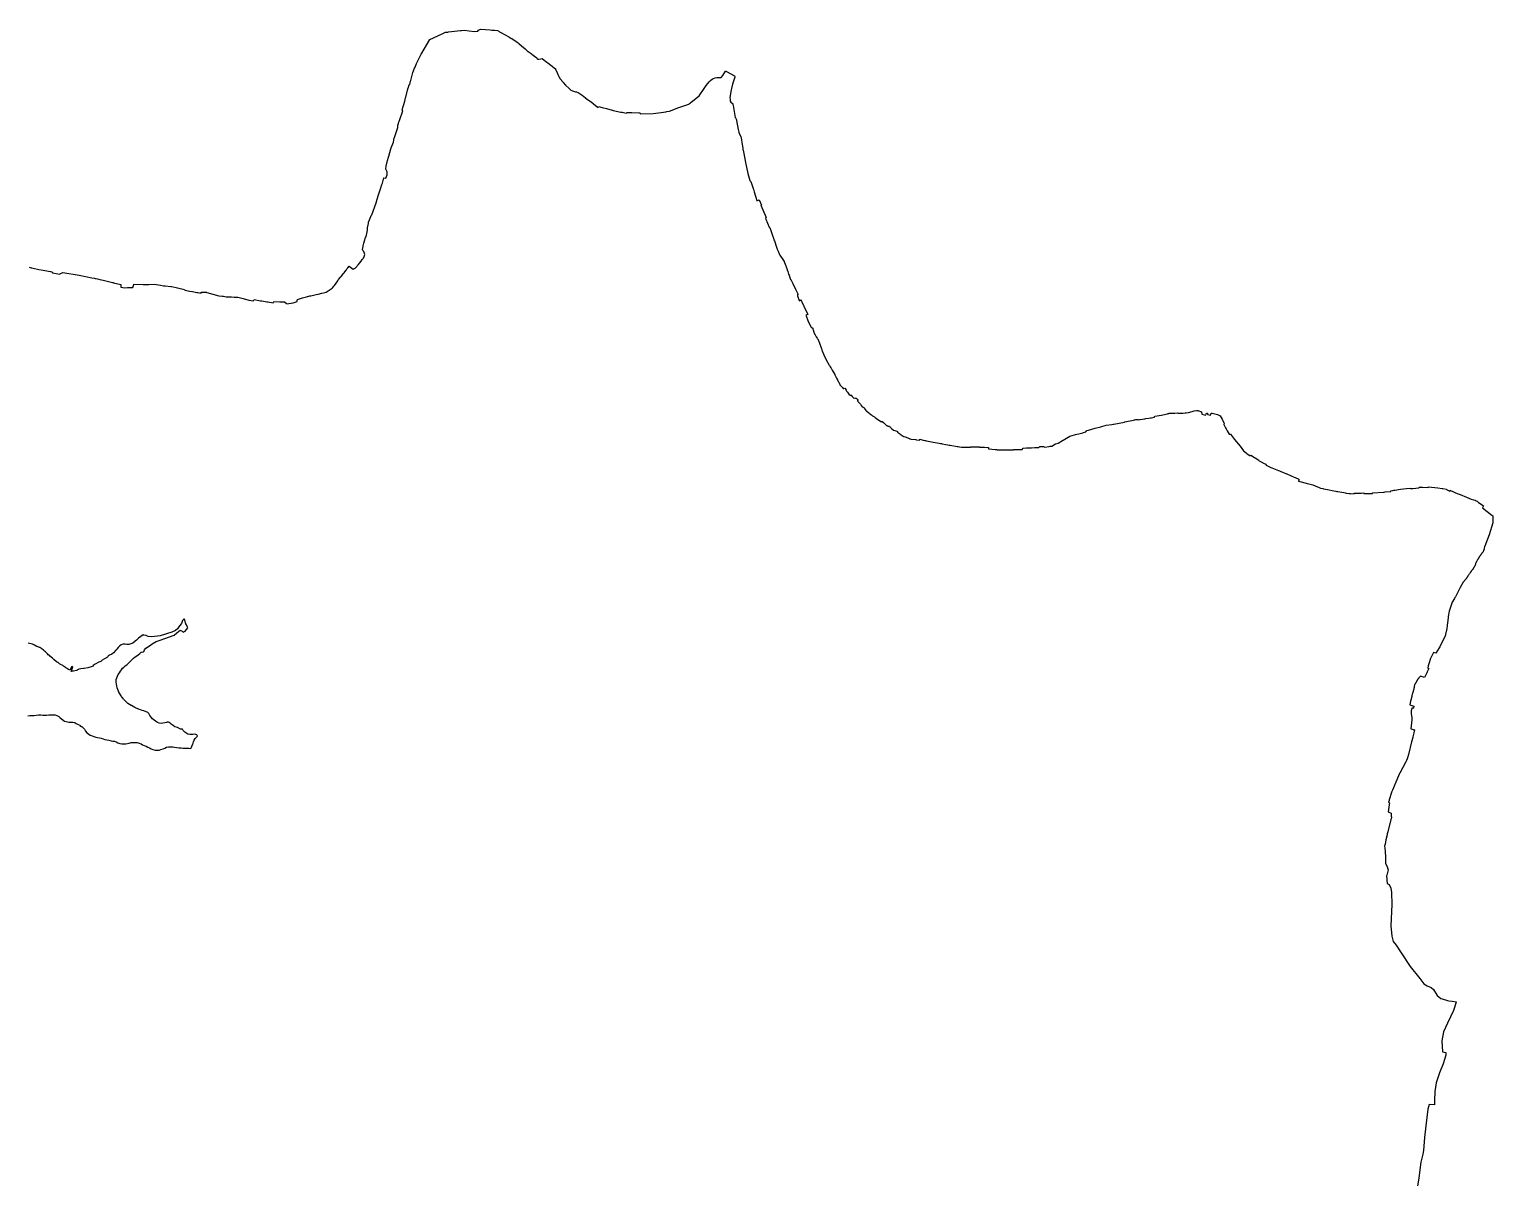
# Model space of a CAD drawing. Header units: inches. Extents: x 1341578 to 1502124, y 557203 to 748561.
# Drawn here: x 1491099 to 1499445, y 618543 to 625089 of the extents above; entities that cross this region are included whole.
import ezdxf

# ---------------------------------------------------------------- set-up
doc = ezdxf.new("R2010")
doc.units = ezdxf.units.IN
doc.header["$MEASUREMENT"] = 0
doc.layers.add('Zipcode', color=7, linetype='Continuous')

msp = doc.modelspace()

# ---------------------------------------------------------------- linework, layer by layer
at = {"layer": 'Zipcode'}
for points in [[(1491098.3, 623733.5), (1491103.7, 623731.7), (1491108.7, 623730), (1491113.2, 623728.5), (1491128.6, 623724.6), (1491129, 623724.5), (1491145.8, 623721.5), (1491153.4, 623720.1), (1491178.5, 623715.5), (1491207.4, 623710.3), (1491219.2, 623708.1), (1491226.3, 623706.8), (1491229.4, 623706.8), (1491229.4, 623706.7), (1491230.2, 623701.2), (1491230.3, 623701.2), (1491272.4, 623693.3), (1491276.8, 623697.8), (1491287.1, 623700.8), (1491290.8, 623702), (1491383.4, 623687.5), (1491455.4, 623672.8), (1491468, 623670.2), (1491468.4, 623670.1), (1491473.8, 623669), (1491487.5, 623666.2), (1491501, 623663.5), (1491520.4, 623659.5), (1491572.7, 623646.4), (1491578.9, 623644.8), (1491579.5, 623644.6), (1491621.3, 623633.3), (1491621.3, 623633.2), (1491620.6, 623622.8), (1491620.4, 623621), (1491620.1, 623618.5), (1491644.2, 623615.2), (1491658.6, 623616.2), (1491674.3, 623617.4), (1491676.7, 623617.4), (1491682.3, 623617.3), (1491690.2, 623617.2), (1491693.2, 623628.8), (1491693.9, 623631.3), (1491694.4, 623633.3), (1491694.8, 623634.9), (1491694.9, 623635.2), (1491748.8, 623634.3), (1491757.4, 623634.2), (1491780.2, 623633.8), (1491811, 623636.8), (1491847.4, 623629.5), (1491865, 623627.3), (1491873.3, 623626.3), (1491906.6, 623622.2), (1491909.1, 623623), (1491919.1, 623621.8), (1491936.9, 623617.5), (1491943.8, 623615.9), (1491983.6, 623606.3), (1491983.7, 623606.1), (1491983.8, 623606.1), (1491986.6, 623601.8), (1491986.6, 623601.8), (1492005, 623598.3), (1492011.7, 623597), (1492028.6, 623593.8), (1492054.6, 623588.8), (1492059.6, 623587.9), (1492078.2, 623584.3), (1492079.6, 623590.4), (1492103.8, 623589.8), (1492109.4, 623589.6), (1492111.2, 623589.1), (1492180, 623570.3), (1492199, 623567.8), (1492206.2, 623566.8), (1492222, 623564.7), (1492251.6, 623563.2), (1492266.9, 623562.3), (1492267.1, 623562.3), (1492273, 623562), (1492273.6, 623562), (1492281.9, 623561.5), (1492287.6, 623561.3), (1492318.3, 623554), (1492351.6, 623545.5), (1492377.8, 623540.4), (1492381.9, 623548.7), (1492418, 623541.7), (1492424.6, 623540.4), (1492453.5, 623536.1), (1492459.3, 623535.2), (1492490.4, 623530.5), (1492493.6, 623537.7), (1492526.9, 623536.3), (1492546.3, 623535.2), (1492553.5, 623534.8), (1492553.7, 623534.7), (1492556.2, 623532.9), (1492564.2, 623527.3), (1492567.8, 623524.8), (1492603.9, 623528.8), (1492608.5, 623530.7), (1492626.1, 623537.8), (1492626.1, 623537.9), (1492626.2, 623544.4), (1492627.9, 623548.6), (1492644.8, 623554.2), (1492657.1, 623558.2), (1492680, 623564.6), (1492680.1, 623564.6), (1492699.5, 623568.9), (1492704, 623569.9), (1492712.6, 623571.8), (1492735.1, 623576.3), (1492745.7, 623578.3), (1492767.6, 623584.2), (1492776.3, 623586.8), (1492791.5, 623591.4), (1492809.1, 623601.4), (1492810.2, 623602.1), (1492814.4, 623605.2), (1492825.9, 623613.8), (1492828.9, 623616.9), (1492829, 623617), (1492835.5, 623623.8), (1492838.9, 623627.9), (1492849.4, 623641.7), (1492858.6, 623654.8), (1492862.2, 623661.9), (1492873.8, 623675.8), (1492874.4, 623676.3), (1492877.8, 623680.5), (1492891.4, 623697.8), (1492894.4, 623701.6), (1492903.6, 623713.1), (1492907.5, 623718.7), (1492910.3, 623722.7), (1492916.2, 623730.1), (1492923.3, 623739.2), (1492923.6, 623739.5), (1492946.3, 623721.4), (1492957.1, 623727.8), (1492968.1, 623739.4), (1492970.5, 623741.8), (1492974.6, 623746.7), (1492983.8, 623757.5), (1492990.7, 623766.4), (1492997.5, 623776.1), (1493004, 623785.3), (1493007.9, 623794.6), (1493011.4, 623805), (1493010.4, 623811.6), (1493005.7, 623821.9), (1493001.8, 623828.1), (1492999.6, 623834.2), (1493002.2, 623850.9), (1493003.5, 623855.3), (1493007, 623869.6), (1493011, 623882.9), (1493017, 623901.8), (1493019.2, 623908), (1493020.4, 623911.1), (1493021.8, 623916.1), (1493026.6, 623943.8), (1493028.1, 623957.4), (1493032.5, 623982.4), (1493033.6, 623988.5), (1493033.9, 623990.5), (1493038.4, 624002.3), (1493046, 624022.4), (1493046.1, 624022.6), (1493048.1, 624026.9), (1493051.6, 624031), (1493076.6, 624100.1), (1493083, 624120.5), (1493084.6, 624125.5), (1493089.2, 624139.7), (1493104.4, 624185.6), (1493110.2, 624204.7), (1493112.2, 624211.5), (1493121.6, 624242.6), (1493131.9, 624240.2), (1493139.1, 624259.8), (1493140.2, 624270.2), (1493139.7, 624275.8), (1493138.4, 624281.2), (1493132.7, 624291.5), (1493131.9, 624295), (1493132.2, 624298), (1493133.6, 624304.2), (1493134.7, 624309), (1493142.2, 624341.1), (1493147.3, 624360.3), (1493148.7, 624365.6), (1493159.8, 624407.9), (1493160.1, 624408.5), (1493162.1, 624413.3), (1493162.3, 624413.9), (1493175.6, 624446.3), (1493177.4, 624456.1), (1493178.6, 624462.6), (1493183.1, 624477.7), (1493199.9, 624528.6), (1493200.6, 624541.2), (1493200.7, 624542.8), (1493203.6, 624551.4), (1493204.8, 624555.1), (1493206.3, 624559.6), (1493211.4, 624574.7), (1493228.6, 624623.7), (1493226.6, 624626), (1493225, 624627.9), (1493225.7, 624630.3), (1493231.2, 624649.2), (1493232.9, 624654.8), (1493239.9, 624678.4), (1493244.8, 624697.9), (1493246.1, 624703), (1493256.3, 624742.9), (1493257.7, 624748.3), (1493258.4, 624751), (1493258.8, 624752.6), (1493265.3, 624772.5), (1493268.6, 624774.6), (1493273.6, 624793.2), (1493274.5, 624796.5), (1493286.9, 624842.5), (1493296.3, 624868), (1493298.5, 624873.8), (1493306.3, 624894.9), (1493330.4, 624939.7), (1493334.5, 624946.7), (1493337.9, 624952.7), (1493364.6, 624998.7), (1493383.1, 625031.3), (1493453.1, 625063.4), (1493471.5, 625072), (1493485, 625073.5), (1493490.3, 625074.1), (1493557.3, 625081.5), (1493557.6, 625081.6), (1493563.3, 625082.1), (1493578.4, 625083.4), (1493635.7, 625076), (1493656.1, 625079), (1493661.1, 625083.4), (1493667.4, 625088.2), (1493673.3, 625089), (1493727.2, 625085.2), (1493736, 625084.1), (1493751.1, 625084.4), (1493768.5, 625081.9), (1493772.2, 625079.8), (1493775.6, 625077.8), (1493780.8, 625074.8), (1493791.9, 625068.4), (1493834.5, 625046.3), (1493845.5, 625039), (1493850.6, 625035.7), (1493881.4, 625015.4), (1493886.5, 625010.9), (1493890.5, 625007.4), (1493904.9, 624994.9), (1493925.9, 624977.5), (1493929, 624974.9), (1493938.6, 624966.9), (1493960.5, 624950.5), (1493964.7, 624947.4), (1493979.5, 624936.3), (1493993, 624926.4), (1493995.4, 624921.3), (1493999.3, 624918.9), (1494004.6, 624918.2), (1494015.1, 624921.5), (1494022.8, 624921.9), (1494026, 624920.7), (1494050, 624901.7), (1494055.7, 624897.1), (1494072.2, 624884), (1494079.9, 624877.9), (1494084.5, 624874.3), (1494099.1, 624862.7), (1494099.9, 624860.9), (1494111.2, 624836.9), (1494113.6, 624831.8), (1494118.8, 624820.8), (1494126.6, 624806.3), (1494140.9, 624789.9), (1494144.2, 624786.1), (1494157.5, 624770.8), (1494178.4, 624751), (1494187.9, 624742), (1494196.4, 624738), (1494213.5, 624733.2), (1494219.4, 624731.6), (1494229.9, 624728.6), (1494246.1, 624716.7), (1494251, 624712.7), (1494269.9, 624697.7), (1494270.7, 624697.1), (1494303.2, 624675.1), (1494327.9, 624654.3), (1494343.1, 624643.8), (1494344.2, 624648.4), (1494366.1, 624643.6), (1494372.5, 624642.1), (1494390.1, 624638.3), (1494423.3, 624627.8), (1494424.3, 624627.6), (1494429.4, 624626.5), (1494472, 624617.3), (1494476.7, 624616.3), (1494479.3, 624615.7), (1494502.5, 624611.4), (1494504.8, 624612.3), (1494507.9, 624615), (1494511.3, 624615), (1494527.4, 624614.5), (1494534.4, 624614.2), (1494575.5, 624612.8), (1494579.1, 624612.4), (1494579.2, 624612.3), (1494581.9, 624610.7), (1494582.5, 624609.7), (1494583.5, 624608.1), (1494586.7, 624606.5), (1494656.9, 624609.8), (1494703.2, 624614.5), (1494728.7, 624619.2), (1494734.6, 624620.3), (1494749.8, 624623.1), (1494803.3, 624644.1), (1494859.2, 624662.8), (1494864.5, 624665.3), (1494869.5, 624670.3), (1494873.3, 624673.3), (1494919.4, 624709.8), (1494947.3, 624751), (1494958.7, 624767.7), (1494976.8, 624789.9), (1494984.1, 624796.8), (1494994.3, 624806.1), (1495000.4, 624808.9), (1495009.6, 624811.8), (1495018.9, 624813.5), (1495019, 624813.5), (1495022.9, 624813.5), (1495044.2, 624813.3), (1495054.5, 624825.6), (1495069.2, 624849.7), (1495073.6, 624849.4), (1495075.6, 624848.3), (1495120.1, 624824.3), (1495122.1, 624820.6), (1495122.5, 624815.5), (1495108.8, 624777.1), (1495102.8, 624751), (1495101, 624743.2), (1495101, 624743.1), (1495098, 624722.9), (1495094.5, 624698.7), (1495095.3, 624690.9), (1495096.4, 624678.9), (1495101.2, 624670.5), (1495107.6, 624667.2), (1495111.1, 624663.1), (1495112.3, 624655.5), (1495123.4, 624586.9), (1495125.9, 624584.1), (1495127.7, 624581.8), (1495129.6, 624578.6), (1495132.7, 624569.6), (1495141.6, 624517.9), (1495145.4, 624502.4), (1495149.9, 624491.8), (1495155.8, 624477.5), (1495160, 624459), (1495162.1, 624444.3), (1495167.7, 624410.8), (1495168.8, 624404), (1495169.6, 624399.1), (1495181.2, 624341.7), (1495181.5, 624340.1), (1495183.5, 624329.8), (1495195.8, 624267.7), (1495208.3, 624226.6), (1495211, 624222.4), (1495213, 624222.2), (1495226.9, 624181.4), (1495228.3, 624177.4), (1495233.4, 624162), (1495248, 624113.4), (1495248.5, 624111.5), (1495260.8, 624117.6), (1495261, 624117.7), (1495274.7, 624087.2), (1495272.9, 624086.4), (1495271.5, 624085.8), (1495282.8, 624059.3), (1495301.6, 624015.3), (1495301.6, 624015.3), (1495298.5, 624013.9), (1495297.8, 624013.6), (1495297.3, 624013.4), (1495300.1, 624006.2), (1495317.8, 623960.5), (1495317.9, 623960.1), (1495318, 623960.1), (1495318.1, 623960), (1495322.4, 623959.4), (1495339.8, 623907.9), (1495340.6, 623904.9), (1495342.4, 623898.9), (1495345.5, 623889.3), (1495347.9, 623882.3), (1495359.4, 623847.2), (1495364.2, 623836.2), (1495366, 623832), (1495369.5, 623823.7), (1495375.8, 623809.1), (1495379.2, 623801.3), (1495395.9, 623777.7), (1495396, 623777.6), (1495402.9, 623764.8), (1495403.6, 623763.6), (1495405.4, 623760.2), (1495412.9, 623740.3), (1495414.5, 623736), (1495415, 623734.7), (1495420.7, 623719.2), (1495421.6, 623716.9), (1495425, 623707.9), (1495426.7, 623701.3), (1495428.9, 623693.4), (1495431.5, 623686.5), (1495436.3, 623674.1), (1495440.6, 623663.3), (1495441.8, 623663.3), (1495452.6, 623640.8), (1495468.9, 623607.7), (1495483.9, 623577.5), (1495482.2, 623577), (1495481.6, 623576.8), (1495479, 623576), (1495479.4, 623572.7), (1495479.9, 623571.1), (1495480.6, 623569.1), (1495489.6, 623542.6), (1495489.9, 623541.7), (1495494.5, 623544.7), (1495497.8, 623546.9), (1495502.6, 623538.6), (1495512.4, 623518.9), (1495513.5, 623516.6), (1495515.9, 623511.4), (1495537.3, 623466.8), (1495538.6, 623464.1), (1495527.2, 623460.3), (1495528.7, 623456.3), (1495539.3, 623428.4), (1495550.7, 623403.5), (1495558.1, 623390.1), (1495560.6, 623387.7), (1495563.2, 623387.9), (1495564.2, 623387.3), (1495565.5, 623386.3), (1495566.3, 623385.5), (1495566.4, 623385.4), (1495567.8, 623380), (1495568.9, 623375.7), (1495572.3, 623363.3), (1495573.8, 623359.8), (1495579.7, 623346.4), (1495586.9, 623336.1), (1495592.5, 623327.8), (1495594.8, 623324.3), (1495597.2, 623320.7), (1495598.3, 623318.7), (1495600.3, 623314.8), (1495604.4, 623300.3), (1495614.1, 623272.9), (1495615.9, 623268.5), (1495619.1, 623260.7), (1495621.1, 623255.8), (1495630.3, 623233.7), (1495643.8, 623205.3), (1495661.3, 623175), (1495662.4, 623173.1), (1495666.7, 623165.8), (1495670.5, 623159.4), (1495670.6, 623159.3), (1495670.6, 623159.2), (1495670.8, 623158.9), (1495671.7, 623157.4), (1495677.9, 623146.1), (1495692.8, 623120.8), (1495693.1, 623120.3), (1495693.2, 623119.9), (1495701.3, 623100.2), (1495707.2, 623090.3), (1495712.6, 623081.3), (1495714.9, 623076.9), (1495721.8, 623063.5), (1495722, 623063), (1495735.7, 623047.2), (1495736.5, 623046.2), (1495739.9, 623042.3), (1495740, 623042.3), (1495740.1, 623042.3), (1495741.2, 623042.2), (1495742.2, 623042.1), (1495743.2, 623042), (1495744.9, 623042.3), (1495749.5, 623043), (1495752.9, 623040.9), (1495752.9, 623037.3), (1495756.5, 623031.3), (1495759.4, 623026.5), (1495760.4, 623024.8), (1495762.6, 623021.6), (1495764.1, 623019.8), (1495769.1, 623014.3), (1495773.2, 623009.9), (1495781.4, 623001), (1495782.9, 623002.3), (1495783.6, 623003), (1495785.3, 623004.7), (1495785.6, 623005), (1495786.1, 623004.2), (1495792.5, 622995.1), (1495796.4, 622990.7), (1495797.3, 622989.8), (1495802.5, 622984.5), (1495805.8, 622987.9), (1495811.2, 622987), (1495813.1, 622986.8), (1495814.2, 622985.5), (1495816, 622983.5), (1495819.2, 622980), (1495823.4, 622975.4), (1495822.5, 622969.6), (1495826.4, 622965.2), (1495838.8, 622951.7), (1495842.4, 622945), (1495842.8, 622944.2), (1495849.2, 622936.9), (1495849.9, 622936.8), (1495853.7, 622935.8), (1495858.2, 622933.1), (1495860.8, 622929.4), (1495866, 622922), (1495866.1, 622921.7), (1495869.2, 622916.3), (1495872.2, 622914.6), (1495876.1, 622912.5), (1495886.2, 622902.7), (1495893, 622897.9), (1495902.6, 622890.7), (1495903.3, 622890.2), (1495908.4, 622886.3), (1495912.1, 622883.5), (1495912.2, 622883.4), (1495912.2, 622883.4), (1495918.1, 622879.5), (1495923.5, 622875.5), (1495930.5, 622870.7), (1495932.5, 622869.2), (1495958.5, 622851.8), (1495960, 622853.3), (1495961.3, 622854.6), (1495972.8, 622845.6), (1495974.1, 622844.1), (1495980.7, 622836.6), (1495986.9, 622831.2), (1495988.7, 622829.7), (1495990.4, 622828.3), (1495991.2, 622828.1), (1495993.5, 622827.8), (1495997.6, 622827.1), (1496003.9, 622826.8), (1496007.3, 622823.5), (1496015.1, 622814), (1496018.6, 622811.1), (1496024.7, 622806), (1496026.1, 622804.8), (1496034.3, 622802.4), (1496046, 622798.8), (1496048.1, 622796.5), (1496051.6, 622790.8), (1496051.7, 622790.6), (1496053.2, 622789.6), (1496053.6, 622789.4), (1496061.6, 622784.3), (1496065.8, 622781.4), (1496082.8, 622769.4), (1496083.7, 622768.8), (1496083.9, 622768.7), (1496093.3, 622765.8), (1496100.2, 622763.2), (1496112.2, 622758.7), (1496117.3, 622756.9), (1496120, 622755.8), (1496121.2, 622755.4), (1496128.2, 622753.4), (1496153.1, 622750), (1496158.1, 622749.3), (1496158.4, 622749.3), (1496174.5, 622746.7), (1496175.7, 622746.9), (1496176.4, 622748.6), (1496177.4, 622751.2), (1496177.7, 622752), (1496196.2, 622747.7), (1496206.2, 622745.3), (1496209.4, 622744.6), (1496212.7, 622743.8), (1496225.1, 622741), (1496234.7, 622738.8), (1496243.2, 622737.7), (1496254.3, 622735.9), (1496288.3, 622729.6), (1496294.9, 622728.4), (1496300.5, 622727.4), (1496304.1, 622726.8), (1496325.4, 622722.9), (1496326.2, 622721.6), (1496336.5, 622719.5), (1496345.5, 622718.3), (1496351.2, 622717.5), (1496359.7, 622716.4), (1496380.5, 622713.2), (1496390, 622711.4), (1496396.3, 622710.2), (1496403.7, 622708.8), (1496415.5, 622707.3), (1496416.2, 622707.4), (1496425.5, 622707.4), (1496439.6, 622707.5), (1496442.8, 622707.5), (1496443.1, 622707.5), (1496446.4, 622707.3), (1496448.5, 622707.2), (1496448.8, 622707.2), (1496454.7, 622706.9), (1496465, 622707.1), (1496465.7, 622707.3), (1496466.6, 622708.3), (1496491.4, 622708.2), (1496496.4, 622708.2), (1496516.3, 622708.2), (1496517.2, 622706.7), (1496540.1, 622706.6), (1496545.8, 622706.5), (1496564.7, 622705.7), (1496565.9, 622705.7), (1496568.7, 622705.5), (1496568.7, 622705.5), (1496568.7, 622705.5), (1496568.6, 622697), (1496606.5, 622693.7), (1496611.1, 622693.3), (1496614.6, 622693), (1496617.7, 622692.6), (1496624.1, 622691.8), (1496627.2, 622691.7), (1496645.6, 622691.4), (1496651.9, 622691.3), (1496656.5, 622691.2), (1496657.8, 622691.2), (1496664, 622691), (1496711.2, 622691.2), (1496712.3, 622693.7), (1496761.4, 622693.7), (1496767.2, 622702.2), (1496786.4, 622702.3), (1496791.5, 622702.4), (1496813.5, 622702.6), (1496832.7, 622704.4), (1496834, 622704.6), (1496854.2, 622705.7), (1496856.8, 622705.9), (1496862.4, 622710.7), (1496883.3, 622710.7), (1496890.5, 622706.7), (1496914.1, 622710.8), (1496920, 622711.9), (1496929.5, 622713.5), (1496952, 622725.3), (1496966.5, 622729.9), (1496990.4, 622744.1), (1496995.2, 622747), (1496995.7, 622747.3), (1497032.7, 622770.1), (1497059.9, 622777.1), (1497066, 622778.6), (1497072.3, 622780.3), (1497084.8, 622783.1), (1497106.1, 622789.4), (1497110.1, 622790.6), (1497124.6, 622794.9), (1497129.4, 622801.9), (1497139, 622804.6), (1497177.9, 622815.3), (1497209.6, 622823.2), (1497214.5, 622824.4), (1497215.8, 622824.8), (1497240.4, 622832.3), (1497272.2, 622836.4), (1497279.2, 622837.3), (1497283.8, 622837.9), (1497344.4, 622848.8), (1497346.1, 622851.2), (1497395.3, 622860), (1497401, 622862.1), (1497401.3, 622862.2), (1497403.4, 622862.9), (1497409.8, 622864.1), (1497418.2, 622865.6), (1497418.6, 622865.7), (1497418.6, 622865.6), (1497419.6, 622865), (1497423.2, 622862.8), (1497429.9, 622864.5), (1497433.3, 622865.4), (1497434.2, 622865.5), (1497434.6, 622865.6), (1497460, 622868.7), (1497466.4, 622869.8), (1497483.1, 622872.5), (1497493.7, 622874), (1497498.4, 622874.7), (1497506.5, 622875.9), (1497515.8, 622877.2), (1497516.4, 622881.4), (1497516.6, 622882.6), (1497516.7, 622882.6), (1497517.5, 622882.8), (1497555.4, 622890), (1497579.7, 622895.5), (1497580.7, 622895.7), (1497589.5, 622897.7), (1497593.2, 622898.6), (1497593.6, 622898.7), (1497598.2, 622899.8), (1497600.2, 622900.2), (1497605.1, 622901.3), (1497613.4, 622901.4), (1497614.4, 622901.4), (1497631.8, 622901.7), (1497644.3, 622901.8), (1497645.3, 622901.8), (1497650.5, 622901.6), (1497677, 622900.7), (1497690.4, 622901.9), (1497696.5, 622902.4), (1497710.4, 622903.7), (1497730.4, 622910.3), (1497735.5, 622912), (1497741.3, 622914), (1497755.7, 622916.4), (1497755.8, 622916.4), (1497756, 622916.4), (1497763.4, 622915.1), (1497763.4, 622915.1), (1497766.5, 622914.6), (1497767.8, 622914.4), (1497769, 622914), (1497777.4, 622910.8), (1497783.8, 622908.7), (1497783.9, 622908.6), (1497783.9, 622908.5), (1497784.9, 622895.5), (1497809.4, 622889.9), (1497810.9, 622897.2), (1497811.6, 622900.3), (1497817.6, 622899.9), (1497818.9, 622895.8), (1497819.8, 622893.2), (1497834.8, 622890.2), (1497836.4, 622895.1), (1497838.4, 622901.3), (1497839.3, 622901.1), (1497844.1, 622900.1), (1497875.3, 622893), (1497891.1, 622884.9), (1497900.8, 622866.1), (1497903.7, 622860.3), (1497912.6, 622842.9), (1497910.5, 622836), (1497910.4, 622835.5), (1497921.4, 622816.3), (1497924.2, 622811.5), (1497930.4, 622800.6), (1497942.3, 622780.6), (1497944, 622780.8), (1497948.3, 622781.3), (1497971.2, 622751.5), (1498004.2, 622712.8), (1498022.7, 622685.2), (1498037.8, 622674.8), (1498043, 622671.2), (1498061.4, 622658.4), (1498064.6, 622662.1), (1498086.6, 622648.2), (1498090.1, 622646), (1498111.5, 622632.4), (1498111.7, 622629.2), (1498128.4, 622620.8), (1498131.9, 622619), (1498133, 622618.5), (1498138.2, 622615.9), (1498151.5, 622609.2), (1498153.3, 622604.2), (1498155.9, 622602.9), (1498176.1, 622593.2), (1498178.9, 622591.9), (1498185.8, 622588.5), (1498194.4, 622585.1), (1498223.8, 622573.3), (1498227.8, 622571.7), (1498233.2, 622569.5), (1498267.7, 622555.9), (1498271.3, 622554.5), (1498273.8, 622553.4), (1498291.7, 622545.9), (1498291.7, 622545.9), (1498295.3, 622544.4), (1498312.7, 622536.1), (1498317.2, 622534), (1498338.8, 622523.7), (1498338.1, 622517.4), (1498337.9, 622515.4), (1498337.8, 622513.7), (1498343.7, 622512.1), (1498381.4, 622501.7), (1498386.1, 622500.4), (1498387.5, 622500), (1498418, 622491.4), (1498432.6, 622487.4), (1498455.7, 622477.1), (1498462.3, 622474.2), (1498475.3, 622471.2), (1498479.9, 622470.2), (1498501.8, 622465.1), (1498538.4, 622457.7), (1498549.6, 622455.8), (1498554.7, 622454.9), (1498562.2, 622453.6), (1498606.7, 622447.1), (1498607.5, 622444), (1498626.3, 622442.6), (1498632.8, 622442.1), (1498653.9, 622440.6), (1498654.6, 622444.7), (1498691.2, 622445.5), (1498696.8, 622445.7), (1498709.4, 622446), (1498709.4, 622443.2), (1498751.6, 622443.5), (1498756.4, 622443.5), (1498758.7, 622443.5), (1498758.9, 622446.6), (1498821.1, 622450.9), (1498825.9, 622451.3), (1498830.9, 622451.6), (1498863.5, 622454.2), (1498863.8, 622457.5), (1498864, 622458.7), (1498874.1, 622460.2), (1498880.1, 622461.1), (1498885.6, 622461.9), (1498918.6, 622466.7), (1498952.3, 622470.6), (1498975, 622473.1), (1498975.6, 622470.6), (1498982.9, 622471.1), (1498988.8, 622471.6), (1499024.1, 622474.4), (1499025.4, 622479.2), (1499041.2, 622478.6), (1499044.9, 622478.5), (1499078.6, 622477.2), (1499078.9, 622480.1), (1499132.2, 622476), (1499156.1, 622471.8), (1499159.8, 622471.2), (1499181.1, 622467.5), (1499181.2, 622464.8), (1499199.6, 622457.1), (1499201.6, 622462.5), (1499208.3, 622458.8), (1499212.6, 622456.4), (1499231.4, 622446), (1499247.8, 622440.3), (1499252.4, 622438.7), (1499258.6, 622436.5), (1499295.1, 622422.5), (1499321.8, 622410.9), (1499334.2, 622407.4), (1499343.3, 622405.1), (1499344.8, 622404.2), (1499350, 622401.5), (1499355.8, 622398.4), (1499364, 622392.5), (1499372.1, 622386.7), (1499372.7, 622386.3), (1499386.8, 622376.3), (1499392.3, 622372.5), (1499390.2, 622368.6), (1499386.8, 622361.9), (1499439.5, 622319.5), (1499444.6, 622315.3), (1499444.5, 622282.1), (1499444.5, 622275.4), (1499423.5, 622207.3), (1499404.6, 622157.6), (1499402.8, 622152.8), (1499397.4, 622138.5), (1499396.6, 622131.1), (1499395.9, 622127.2), (1499395.2, 622125.4), (1499394.8, 622124.2), (1499394.4, 622123.1), (1499393.9, 622121.5), (1499393.2, 622119.6), (1499392.5, 622117.7), (1499392.1, 622115.7), (1499390.9, 622113.1), (1499390.5, 622112.5), (1499390.1, 622111.6), (1499389.2, 622110.3), (1499387.5, 622108.3), (1499387.5, 622108.3), (1499386.2, 622106.7), (1499384.9, 622105.1), (1499382.8, 622102.8), (1499381.6, 622100.9), (1499380.6, 622099.4), (1499378.7, 622096.9), (1499377.6, 622095.3), (1499376.5, 622093.8), (1499375.2, 622092), (1499374.4, 622090.9), (1499373.3, 622089.4), (1499372.3, 622088.4), (1499371.5, 622087.2), (1499370.2, 622085.4), (1499369.4, 622084.1), (1499368.5, 622082.9), (1499367.7, 622081.2), (1499367.1, 622080.3), (1499366.7, 622079.5), (1499366.2, 622078.6), (1499365.5, 622077.6), (1499364.5, 622076), (1499363.4, 622074.1), (1499362.8, 622073.2), (1499362.1, 622072.1), (1499362, 622072), (1499360.8, 622070.4), (1499359.8, 622068.9), (1499358.8, 622067.2), (1499358.5, 622066.7), (1499357.2, 622064.6), (1499356.2, 622062.8), (1499355.2, 622060.9), (1499353.6, 622058.1), (1499352.6, 622056), (1499351.6, 622054.2), (1499350.2, 622051.2), (1499349.3, 622049.1), (1499348.5, 622047), (1499347.2, 622043.6), (1499346.4, 622041.2), (1499345.8, 622038.8), (1499344.6, 622035.3), (1499343.6, 622033.2), (1499342.5, 622031.1), (1499341.1, 622028.3), (1499341.1, 622028.2), (1499340.2, 622026.6), (1499339.4, 622025.6), (1499338.8, 622024.6), (1499338.2, 622023.8), (1499337.4, 622022.5), (1499336.5, 622021), (1499335.3, 622018.7), (1499334.5, 622017.2), (1499333.9, 622015.9), (1499332.7, 622013.8), (1499331.8, 622012.4), (1499330.3, 622010.2), (1499329.3, 622008.6), (1499328.1, 622007), (1499326.4, 622004.9), (1499325.3, 622003.4), (1499324.2, 622002.1), (1499322.5, 622000.3), (1499321.4, 621999.1), (1499320.6, 621998), (1499319.3, 621996.5), (1499318.5, 621995.8), (1499317.3, 621993.4), (1499315.5, 621990.4), (1499313.9, 621988), (1499311.4, 621984.6), (1499309.9, 621982.3), (1499308.4, 621980.3), (1499306.2, 621977.4), (1499305.1, 621975.3), (1499304.6, 621974.6), (1499303.3, 621972.8), (1499302, 621971), (1499301, 621969.4), (1499300.9, 621969.3), (1499299.8, 621967.6), (1499298.3, 621965.3), (1499297.5, 621963.9), (1499296.8, 621962.8), (1499295.7, 621961.1), (1499294.9, 621959.8), (1499294.2, 621958.8), (1499293.2, 621957.5), (1499292.5, 621956.7), (1499291.7, 621956.1), (1499290.6, 621955.2), (1499276.5, 621937.9), (1499258.5, 621906.5), (1499251.1, 621892.1), (1499248.9, 621887.6), (1499232, 621854.7), (1499229, 621849.5), (1499226, 621844.3), (1499214.2, 621824.2), (1499196.1, 621771.5), (1499191.3, 621741.6), (1499190.5, 621737), (1499187.7, 621719.6), (1499184.6, 621693.3), (1499184.1, 621688.5), (1499182.3, 621673.6), (1499178.7, 621654.6), (1499177.7, 621649.7), (1499173.7, 621628.9), (1499144.6, 621573.8), (1499142.5, 621569.8), (1499139.3, 621563.6), (1499120.9, 621533.4), (1499107.5, 621537.5), (1499103.3, 621528.9), (1499101.3, 621524.7), (1499091.9, 621505.4), (1499088.6, 621498.5), (1499087.9, 621497.1), (1499081.4, 621477.8), (1499079.6, 621472.6), (1499075.9, 621461.4), (1499075, 621447.7), (1499080.3, 621446.2), (1499070.8, 621425.7), (1499068.1, 621419.9), (1499056.3, 621394.5), (1499033.1, 621401.7), (1499032.8, 621401.4), (1499032, 621400.6), (1499030.5, 621399.5), (1499028, 621397.2), (1499026.4, 621395.5), (1499025, 621393.7), (1499023.2, 621391.1), (1499021.9, 621389.5), (1499020.4, 621387.8), (1499018.4, 621385.4), (1499018.4, 621385.3), (1499017.3, 621383.9), (1499016.3, 621382.4), (1499015.7, 621381.4), (1499014.9, 621380.1), (1499014.1, 621378.7), (1499013.2, 621377.4), (1499012.1, 621375.5), (1499011.3, 621374.2), (1499010.6, 621373.1), (1499009.8, 621371.5), (1499009.2, 621370.3), (1499008.5, 621369), (1499007.5, 621367.3), (1499007, 621366.4), (1499006.2, 621364.7), (1499005.2, 621363.1), (1499004.2, 621361.7), (1499003.5, 621360.7), (1499002.6, 621359.6), (1499001.9, 621358.5), (1499000.8, 621357), (1499000.2, 621356), (1498999.6, 621354.8), (1498999.3, 621353.9), (1498999.2, 621353.8), (1498998.5, 621350.6), (1498997.7, 621347.7), (1498997.1, 621344.4), (1498996.3, 621339), (1498995.7, 621335.6), (1498995.5, 621334.4), (1498995.2, 621332.6), (1498994.3, 621328.8), (1498993.9, 621326.6), (1498993.3, 621324.4), (1498992.5, 621321.3), (1498991.8, 621318.8), (1498990.8, 621315.4), (1498990.2, 621312.8), (1498990.1, 621312.8), (1498989.6, 621310.2), (1498988.6, 621307.2), (1498988.3, 621306.3), (1498987.4, 621304), (1498986.6, 621302), (1498985.9, 621299.7), (1498985.6, 621298.5), (1498985.2, 621297), (1498985.7, 621296), (1498985.3, 621295.1), (1498985.2, 621294.5), (1498983.8, 621291.9), (1498983.4, 621290.6), (1498983.1, 621289.5), (1498983.1, 621288.2), (1498983.5, 621287.2), (1498983.2, 621285.8), (1498977.9, 621264.8), (1498976.5, 621259.2), (1498971.2, 621237.8), (1498993.8, 621231), (1498995.3, 621230.6), (1498992.9, 621220.7), (1498992.6, 621219.5), (1498984.1, 621219.7), (1498983.8, 621218.6), (1498983.4, 621217.3), (1498982.6, 621215.4), (1498982.5, 621215.1), (1498982.3, 621214.4), (1498981.7, 621212.8), (1498981.2, 621211.7), (1498981, 621210.8), (1498980.9, 621210.5), (1498980.5, 621208.2), (1498980.1, 621206.4), (1498979.7, 621204.3), (1498979.2, 621200.7), (1498979, 621198.6), (1498978.9, 621196.7), (1498978.9, 621194.1), (1498979, 621193), (1498979.1, 621191.8), (1498979.2, 621190.5), (1498979.2, 621188.7), (1498979.2, 621187.3), (1498983.9, 621165.1), (1498983.1, 621156.5), (1498982.8, 621153.5), (1498977.8, 621101.7), (1498998.9, 621094.9), (1498998.3, 621092.3), (1498997.5, 621089.3), (1498995, 621079.2), (1498993.1, 621071.3), (1498989.3, 621055.8), (1498988.2, 621051.7), (1498982, 621026.5), (1498964.6, 620955.9), (1498958.6, 620936.9), (1498956.7, 620931), (1498953.7, 620921.7), (1498950.8, 620916.3), (1498949.2, 620913.4), (1498914.4, 620849.6), (1498913.5, 620847.9), (1498912.3, 620845.9), (1498911.3, 620843.4), (1498888.1, 620788.6), (1498886.4, 620784.7), (1498882, 620774.2), (1498877.9, 620764.6), (1498872.2, 620751), (1498868.9, 620743.3), (1498868.1, 620741.3), (1498867.1, 620738.2), (1498854.7, 620697.5), (1498853.4, 620693), (1498850.2, 620682.7), (1498855.5, 620679.5), (1498853.5, 620667.4), (1498848.9, 620627.9), (1498865.1, 620620.3), (1498865.5, 620614.9), (1498866.1, 620604.5), (1498866.6, 620597.4), (1498864.6, 620589.2), (1498863.3, 620583.8), (1498846.6, 620514), (1498843.5, 620502.1), (1498842, 620496.3), (1498834.9, 620468.8), (1498830.3, 620444.8), (1498829.2, 620439), (1498828.3, 620434.2), (1498830.9, 620403.7), (1498831.1, 620400.5), (1498831.4, 620395.6), (1498832.5, 620375.4), (1498833.6, 620346), (1498833.8, 620341.3), (1498834, 620335.6), (1498842.6, 620314.7), (1498848, 620296.8), (1498839.8, 620266.4), (1498839.2, 620264.2), (1498842.7, 620219.2), (1498853.7, 620213.2), (1498863.5, 620193.6), (1498866.8, 620169), (1498870.1, 620100.5), (1498864, 619978.5), (1498868.8, 619919.8), (1498875.9, 619889.9), (1498893.3, 619868.4), (1498923.2, 619824.2), (1498973.7, 619747.5), (1499028.4, 619679), (1499051, 619647.5), (1499071.4, 619635.6), (1499092.8, 619627.3), (1499106.3, 619614.8), (1499127.4, 619581.1), (1499148.5, 619564.3), (1499157.2, 619561.9), (1499186.4, 619553.5), (1499193.7, 619551.4), (1499212.6, 619548.6), (1499237.2, 619544.8), (1499236.9, 619544.1), (1499236.6, 619543.2), (1499220.8, 619495.9), (1499186.8, 619424.3), (1499163.8, 619373.4), (1499154.8, 619322.3), (1499158.9, 619259.6), (1499177.1, 619256.6), (1499176.9, 619250.9), (1499176.7, 619241.8), (1499162.8, 619192.4), (1499141, 619140.8), (1499122, 619083.4), (1499114.3, 619034.5), (1499113.5, 618982.2), (1499112.9, 618958.4), (1499112.9, 618957.7), (1499082.2, 618960.5), (1499074.8, 618933.1), (1499063, 618839), (1499056.1, 618772.6), (1499050.6, 618697.2), (1499046.8, 618677.4), (1499044.7, 618669.1), (1499035.1, 618631.1), (1499023.5, 618542.7), (1499010.8, 618459.5)], [(1491091.2, 621175.3), (1491102.7, 621176.6), (1491115.2, 621177.4), (1491127, 621177.8), (1491138.6, 621179.1), (1491151.1, 621181), (1491164, 621181.4), (1491175.8, 621179.2), (1491186.3, 621179.2), (1491197.2, 621180.2), (1491209.8, 621180.8), (1491220.8, 621181.2), (1491233.5, 621181.7), (1491246.5, 621182), (1491246.6, 621181.9), (1491255.7, 621177.4), (1491255.9, 621177.3), (1491266.7, 621171), (1491266.9, 621170.8), (1491274.8, 621164.2), (1491275, 621164.1), (1491282.9, 621158.2), (1491283.1, 621158), (1491290.8, 621151.8), (1491291, 621151.7), (1491299.8, 621145.6), (1491310, 621142.4), (1491323.4, 621139.8), (1491333.7, 621139), (1491346.4, 621138.5), (1491357.4, 621138.2), (1491357.6, 621138.1), (1491360.2, 621136.4), (1491366.4, 621132.3), (1491366.5, 621132.3), (1491377.5, 621127), (1491377.7, 621126.9), (1491387.6, 621121.4), (1491387.8, 621121.2), (1491397.4, 621114.4), (1491397.6, 621114.2), (1491405.6, 621106.9), (1491405.8, 621106.7), (1491412.9, 621098.8), (1491413, 621098.6), (1491419.4, 621088.1), (1491419.6, 621087.9), (1491427.5, 621079.2), (1491427.7, 621079), (1491436.4, 621072), (1491436.6, 621071.9), (1491437.4, 621071.4), (1491446.2, 621065.9), (1491446.3, 621065.9), (1491456.4, 621061.8), (1491466.6, 621058), (1491477.4, 621054.6), (1491488.5, 621052.3), (1491498.4, 621051), (1491509.5, 621048.8), (1491509.6, 621048.8), (1491509.6, 621048.8), (1491519.3, 621044.4), (1491519.4, 621044.4), (1491529, 621040.5), (1491540.7, 621038.2), (1491551.9, 621036.2), (1491565.1, 621033.1), (1491575.1, 621031.6), (1491585.3, 621030.8), (1491585.4, 621030.8), (1491594.7, 621026.8), (1491594.9, 621026.7), (1491604.4, 621021.8), (1491614.5, 621018.5), (1491626.2, 621016.1), (1491638, 621015.8), (1491648.6, 621015.8), (1491658.6, 621017), (1491669.2, 621020.1), (1491679.6, 621022.8), (1491690.2, 621023.3), (1491701.6, 621023.3), (1491714.8, 621023.2), (1491726, 621019.6), (1491726.1, 621019.6), (1491735.7, 621015.4), (1491735.9, 621015.3), (1491744.8, 621010.5), (1491744.9, 621010.4), (1491753.8, 621006.2), (1491753.9, 621006.2), (1491764.3, 621001.7), (1491764.4, 621001.7), (1491774.2, 620997), (1491774.3, 620996.9), (1491784, 620992.4), (1491784.1, 620992.3), (1491794.4, 620987.6), (1491794.5, 620987.5), (1491803.7, 620983.2), (1491815.9, 620979.1), (1491827, 620979.1), (1491839, 620980.7), (1491848.8, 620983.2), (1491861.6, 620986.6), (1491870.8, 620991.1), (1491881.6, 620996.3), (1491893, 620999.2), (1491905, 620999.2), (1491917.2, 620998.9), (1491927.3, 620997), (1491940.6, 620995), (1491952.3, 620993.5), (1491964, 620992.4), (1491975.4, 620991.3), (1491988.6, 620991.2), (1491998.6, 620991.2), (1492009.3, 620990.7), (1492020.9, 620989.8), (1492024.1, 620996), (1492024.6, 620997), (1492027.5, 621006.8), (1492032, 621016.2), (1492033.1, 621019.5), (1492035.6, 621026.8), (1492039.4, 621036.5), (1492045.2, 621045.4), (1492051.5, 621053.4), (1492058.8, 621060.4), (1492054.7, 621068.1), (1492043.7, 621070.8), (1492031.4, 621068.5), (1492022.2, 621068.2), (1492013.4, 621069.7), (1492003.5, 621071.3), (1491992, 621078), (1491984.9, 621083.2), (1491975.5, 621091.3), (1491971.6, 621098.6), (1491960.6, 621099.9), (1491943.6, 621108.8), (1491929.1, 621112.9), (1491919.2, 621120.3), (1491908.1, 621127.5), (1491903.1, 621133.7), (1491895.9, 621138.4), (1491893.6, 621139.9), (1491893.4, 621140), (1491883.4, 621138.8), (1491881.4, 621138.3), (1491872, 621136.1), (1491860.2, 621133), (1491850.1, 621132.2), (1491838.9, 621133.4), (1491829.3, 621137.9), (1491829.2, 621138), (1491829, 621138.1), (1491819.4, 621144.2), (1491819.2, 621144.3), (1491810.8, 621151.4), (1491810.6, 621151.6), (1491802.2, 621158.7), (1491802, 621158.9), (1491793.4, 621167.6), (1491786.4, 621177.8), (1491780.2, 621188.7), (1491775, 621195.4), (1491751.6, 621204.1), (1491743.4, 621206.1), (1491732.8, 621209.7), (1491722.6, 621213.8), (1491722.1, 621214), (1491701.6, 621223.8), (1491701.5, 621223.8), (1491691.3, 621228.8), (1491691.2, 621228.9), (1491680.7, 621233.8), (1491680.6, 621233.8), (1491670.1, 621239.3), (1491670, 621239.3), (1491661.1, 621245.4), (1491660.9, 621245.6), (1491653.5, 621254), (1491653.3, 621254.2), (1491645.3, 621261.5), (1491645.1, 621261.7), (1491637, 621269.4), (1491636.8, 621269.6), (1491631.4, 621278.1), (1491631.2, 621278.3), (1491625.3, 621286.1), (1491625.2, 621286.3), (1491622.9, 621289.5), (1491622.7, 621289.8), (1491619.3, 621294.7), (1491619.1, 621294.9), (1491613.2, 621304.4), (1491613.1, 621304.6), (1491608, 621315.1), (1491607.9, 621315.3), (1491603.7, 621325.2), (1491603.6, 621325.4), (1491600.4, 621335.8), (1491600.4, 621335.9), (1491598.2, 621345.8), (1491596.8, 621356.1), (1491594.8, 621367.2), (1491594.3, 621371.4), (1491594.5, 621382.2), (1491597.5, 621392.6), (1491601.5, 621402.2), (1491606, 621411.4), (1491612.8, 621421.4), (1491618.5, 621429.8), (1491624.6, 621438.6), (1491631, 621446.4), (1491638, 621453.6), (1491646.4, 621460.1), (1491654.4, 621466.3), (1491663.1, 621473.8), (1491670.2, 621481), (1491677.6, 621489.1), (1491685.3, 621496), (1491693.4, 621503.5), (1491703.4, 621511), (1491711.8, 621516.8), (1491719.8, 621522.9), (1491728.5, 621530.3), (1491737.5, 621538), (1491738.1, 621538.1), (1491745.9, 621539.8), (1491748.1, 621541), (1491753, 621543.7), (1491753.4, 621545.4), (1491754.9, 621552.2), (1491755, 621552.7), (1491763.5, 621560.5), (1491784, 621574), (1491791.3, 621580.3), (1491799.6, 621585.4), (1491799.7, 621585.5), (1491823.2, 621598.7), (1491844.8, 621606.5), (1491925.9, 621635.8), (1491939.3, 621648.2), (1491939.4, 621648.2), (1491939.4, 621648.2), (1491958.5, 621664.3), (1491963.9, 621661.7), (1491971.2, 621658.2), (1491975.6, 621653.4), (1491987.2, 621657.6), (1491996.1, 621668.3), (1492003, 621676.6), (1492000.6, 621681.9), (1491995.4, 621693.4), (1491992.3, 621699.9), (1491991, 621701.8), (1491989.1, 621704.7), (1491987.7, 621713.2), (1491986, 621722.9), (1491985.9, 621723.7), (1491982.1, 621729.1), (1491974.1, 621720.3), (1491973.3, 621719.4), (1491967.7, 621702), (1491955.8, 621689.3), (1491944.7, 621671.4), (1491932.3, 621661.1), (1491911.4, 621652), (1491844.2, 621631.3), (1491797.2, 621625.8), (1491776.4, 621628.1), (1491765.6, 621632.9), (1491765.5, 621632.9), (1491751.2, 621636), (1491747.5, 621636.8), (1491735, 621628), (1491722.2, 621619.1), (1491709.9, 621607.2), (1491702.2, 621600.7), (1491700.9, 621599.5), (1491689.2, 621590.5), (1491677.8, 621586.4), (1491667.1, 621583.1), (1491655.8, 621582.5), (1491644.9, 621583.2), (1491633, 621583.2), (1491623.3, 621579.6), (1491613.8, 621573), (1491605.2, 621564.8), (1491597.8, 621556), (1491592.7, 621550.4), (1491579.1, 621535.4), (1491569.4, 621527.2), (1491556.2, 621522), (1491550.2, 621518.3), (1491548.9, 621517.6), (1491544.5, 621509.3), (1491527.8, 621501), (1491513.9, 621492.7), (1491508.1, 621487.9), (1491506, 621486.2), (1491495.9, 621482.3), (1491474.8, 621471), (1491462.8, 621463.2), (1491460, 621457.3), (1491452.4, 621454.2), (1491432.5, 621449.2), (1491412.1, 621445.7), (1491407.6, 621444.9), (1491391.9, 621443.4), (1491384, 621441.5), (1491381.8, 621441), (1491380.2, 621440.4), (1491373.2, 621437.7), (1491369.6, 621434.3), (1491368.6, 621433.2), (1491350.3, 621430.4), (1491344.7, 621429.9), (1491337.7, 621429.2), (1491337.4, 621429.2), (1491346.6, 621453), (1491346.9, 621453.6), (1491346.5, 621453.9), (1491341.4, 621456.8), (1491341.1, 621457), (1491340.9, 621457.1), (1491340.7, 621456.8), (1491329.6, 621435.1), (1491322.9, 621439.6), (1491322.7, 621439.7), (1491311.6, 621447.2), (1491311.4, 621447.3), (1491307.8, 621449.7), (1491307.5, 621449.8), (1491305.7, 621451.1), (1491305.5, 621451.2), (1491299, 621455.7), (1491295.2, 621458.4), (1491294.2, 621459.1), (1491289.1, 621462.7), (1491285.7, 621464.3), (1491276.9, 621468.4), (1491276.6, 621468.5), (1491274.8, 621469.7), (1491274.6, 621469.8), (1491271.9, 621471.6), (1491271.6, 621471.8), (1491261.4, 621481.1), (1491260.9, 621481.5), (1491260.9, 621481.5), (1491260.9, 621481.5), (1491259.4, 621480), (1491253.4, 621484.1), (1491253.2, 621484.2), (1491238.6, 621497.3), (1491233.9, 621501.5), (1491231.4, 621503.8), (1491216.8, 621516.2), (1491216.3, 621517.9), (1491216.2, 621518), (1491207, 621524.1), (1491201.7, 621529.3), (1491201.5, 621530.9), (1491201.4, 621531.1), (1491190.5, 621540.4), (1491190.3, 621540.6), (1491185.1, 621545.1), (1491179.7, 621549.7), (1491171.2, 621556.9), (1491171, 621557.1), (1491158.8, 621564.7), (1491158.6, 621564.8), (1491156.5, 621564.9), (1491143.6, 621570.9), (1491142.7, 621571.3), (1491138.5, 621573.4), (1491129.4, 621577.9), (1491120.3, 621582.6), (1491117.7, 621583.9), (1491117.6, 621584), (1491092.9, 621589.9)]]:
    msp.add_lwpolyline(points, dxfattribs=at)

doc.saveas('drawing.dxf')
